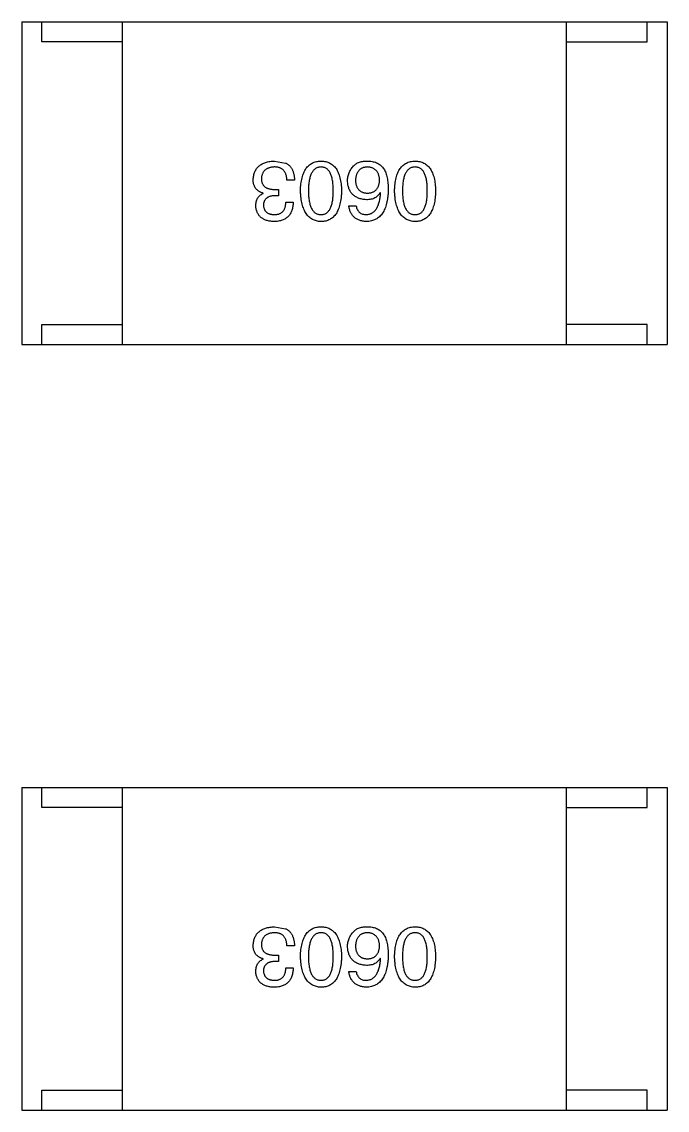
# Model space of a CAD drawing. Header units: inches. Extents: x -36 to 490, y -51 to 98.
# Drawn here: x 362.873 to 364.473, y -2.1 to 0.598 of the extents above; entities that cross this region are included whole.
import ezdxf

# ---------------------------------------------------------------- set-up
doc = ezdxf.new("R2010")
doc.units = ezdxf.units.IN
doc.header["$LTSCALE"] = 1.21
doc.header["$MEASUREMENT"] = 0
doc.layers.get('0').update_dxf_attribs({"linetype": 'CONTINUOUS'})

msp = doc.modelspace()

# ---------------------------------------------------------------- linework, layer by layer
at = {"color": 7, "linetype": 'Continuous'}
for p, q in [((362.8735, 0.5982), (362.8735, -0.2018)), ((362.8735, 0.5982), (364.4735, 0.5982)), ((362.9235, 0.5482), (362.9235, 0.5982)), ((363.1235, -0.2018), (363.1235, 0.5982)), ((364.2235, -0.2018), (364.2235, 0.5982)), ((364.4235, 0.5482), (364.4235, 0.5982)), ((364.4735, 0.5982), (364.4735, -0.2018)), ((363.1235, 0.5482), (362.9235, 0.5482)), ((364.2235, 0.5482), (364.4235, 0.5482)), ((363.5003, 0.2531), (363.5274, 0.2481)), ((363.5495, 0.2055), (363.5306, 0.2055)), ((363.4716, 0.1727), (363.4716, 0.1736)), ((363.5102, 0.167), (363.5003, 0.167)), ((363.5011, 0.1826), (363.5102, 0.1826)), ((363.5102, 0.1826), (363.5102, 0.167)), ((363.763, 0.1744), (363.7622, 0.1752)), ((363.5282, 0.1514), (363.5462, 0.1514)), ((363.6843, 0.1424), (363.7023, 0.1424)), ((362.9235, -0.2018), (362.9235, -0.1518)), ((362.9235, -0.1518), (363.1235, -0.1518)), ((364.4235, -0.1518), (364.2235, -0.1518)), ((364.4235, -0.2018), (364.4235, -0.1518)), ((362.8735, -0.2018), (364.4735, -0.2018)), ((362.8735, -1.2996), (362.8735, -2.0996)), ((362.8735, -1.2996), (364.4735, -1.2996)), ((362.9235, -1.3496), (362.9235, -1.2996)), ((363.1235, -2.0996), (363.1235, -1.2996)), ((364.2235, -2.0996), (364.2235, -1.2996)), ((364.4235, -1.3496), (364.4235, -1.2996)), ((364.4735, -1.2996), (364.4735, -2.0996)), ((363.1235, -1.3496), (362.9235, -1.3496)), ((364.2235, -1.3496), (364.4235, -1.3496)), ((363.5003, -1.6448), (363.5274, -1.6497)), ((363.5495, -1.6924), (363.5306, -1.6924)), ((363.4716, -1.7251), (363.4716, -1.7243)), ((363.5011, -1.7153), (363.5102, -1.7153)), ((363.5102, -1.7153), (363.5102, -1.7309)), ((363.763, -1.7235), (363.7622, -1.7227)), ((363.5102, -1.7309), (363.5003, -1.7309)), ((363.5282, -1.7464), (363.5462, -1.7464)), ((363.6843, -1.7555), (363.7023, -1.7555)), ((362.9235, -2.0996), (362.9235, -2.0496)), ((362.9235, -2.0496), (363.1235, -2.0496)), ((364.4235, -2.0496), (364.2235, -2.0496)), ((364.4235, -2.0996), (364.4235, -2.0496)), ((362.8735, -2.0996), (364.4735, -2.0996))]:
    msp.add_line(p, q, dxfattribs=at)
for points, knots in [([(363.447, 0.2072), (363.4472, 0.209), (363.4474, 0.2125), (363.4483, 0.2175), (363.4496, 0.2222), (363.4512, 0.2266), (363.4532, 0.2307), (363.4556, 0.2344), (363.4584, 0.2378), (363.4615, 0.2409), (363.4651, 0.2436), (363.469, 0.2459), (363.4733, 0.248), (363.478, 0.2497), (363.483, 0.251), (363.4885, 0.2521), (363.4943, 0.2528), (363.4983, 0.253), (363.5003, 0.2531)], [0, 0, 0, 0, 0.068236, 0.132937, 0.194125, 0.253174, 0.310181, 0.365986, 0.421096, 0.476216, 0.532352, 0.590232, 0.649824, 0.71274, 0.778406, 0.848058, 0.921922, 1, 1, 1, 1]), ([(363.5274, 0.2481), (363.5282, 0.2477), (363.53, 0.2469), (363.5324, 0.2454), (363.5347, 0.2437), (363.5368, 0.2418), (363.5387, 0.2398), (363.5405, 0.2376), (363.5421, 0.2351), (363.5436, 0.2326), (363.5449, 0.2298), (363.5461, 0.2269), (363.547, 0.2237), (363.5478, 0.2204), (363.5485, 0.217), (363.549, 0.2133), (363.5494, 0.2095), (363.5495, 0.2069), (363.5495, 0.2055)], [0, 0, 0, 0, 0.056906, 0.113264, 0.168825, 0.223843, 0.279195, 0.335267, 0.392098, 0.450414, 0.51054, 0.572219, 0.636652, 0.703156, 0.773102, 0.845505, 0.921063, 1, 1, 1, 1]), ([(363.5644, 0.1793), (363.5645, 0.1822), (363.5647, 0.188), (363.5655, 0.1962), (363.5666, 0.204), (363.5681, 0.2111), (363.57, 0.2177), (363.5722, 0.2238), (363.5748, 0.2293), (363.5778, 0.2342), (363.5812, 0.2386), (363.5849, 0.2424), (363.5891, 0.2456), (363.5936, 0.2483), (363.5985, 0.2503), (363.6038, 0.2519), (363.6094, 0.2528), (363.6133, 0.253), (363.6153, 0.2531)], [0, 0, 0, 0, 0.08769, 0.170218, 0.24749, 0.319818, 0.387758, 0.451391, 0.511445, 0.568185, 0.622681, 0.67526, 0.726746, 0.778428, 0.830764, 0.884397, 0.940866, 1, 1, 1, 1]), ([(363.6153, 0.2531), (363.6172, 0.253), (363.6211, 0.2528), (363.6268, 0.2519), (363.632, 0.2503), (363.6369, 0.2483), (363.6414, 0.2456), (363.6456, 0.2424), (363.6493, 0.2386), (363.6527, 0.2342), (363.6557, 0.2293), (363.6583, 0.2238), (363.6605, 0.2177), (363.6624, 0.2111), (363.6639, 0.204), (363.665, 0.1962), (363.6658, 0.188), (363.666, 0.1822), (363.6661, 0.1793)], [0, 0, 0, 0, 0.059135, 0.115606, 0.169241, 0.221578, 0.273261, 0.324749, 0.377329, 0.431642, 0.488541, 0.548597, 0.612232, 0.680174, 0.752504, 0.829777, 0.912307, 1, 1, 1, 1]), ([(363.6958, 0.2408), (363.6967, 0.2418), (363.6986, 0.244), (363.7021, 0.2465), (363.706, 0.2488), (363.7104, 0.2505), (363.7153, 0.2518), (363.7206, 0.2527), (363.7265, 0.2532), (363.7305, 0.2531), (363.7327, 0.2531)], [0, 0, 0, 0, 0.105033, 0.21147, 0.321511, 0.438526, 0.563605, 0.698055, 0.843218, 1, 1, 1, 1]), ([(363.7327, 0.2531), (363.7347, 0.2529), (363.7387, 0.2527), (363.7445, 0.2516), (363.75, 0.25), (363.755, 0.2478), (363.7597, 0.2451), (363.7639, 0.2417), (363.7679, 0.2379), (363.7701, 0.2349), (363.7712, 0.2334)], [0, 0, 0, 0, 0.137449, 0.267856, 0.393219, 0.514735, 0.63397, 0.753734, 0.874967, 1, 1, 1, 1]), ([(363.7976, 0.1793), (363.7977, 0.1822), (363.7979, 0.188), (363.7987, 0.1962), (363.7998, 0.204), (363.8013, 0.2111), (363.8031, 0.2177), (363.8054, 0.2238), (363.808, 0.2293), (363.811, 0.2342), (363.8143, 0.2386), (363.8181, 0.2424), (363.8222, 0.2456), (363.8268, 0.2483), (363.8317, 0.2503), (363.8369, 0.2519), (363.8425, 0.2528), (363.8464, 0.253), (363.8484, 0.2531)], [0, 0, 0, 0, 0.08769, 0.170218, 0.24749, 0.319818, 0.387758, 0.451391, 0.511445, 0.568185, 0.622681, 0.67526, 0.726746, 0.778428, 0.830764, 0.884397, 0.940866, 1, 1, 1, 1]), ([(363.8484, 0.2531), (363.8504, 0.253), (363.8543, 0.2528), (363.8599, 0.2519), (363.8652, 0.2503), (363.8701, 0.2483), (363.8746, 0.2456), (363.8787, 0.2424), (363.8825, 0.2386), (363.8858, 0.2342), (363.8888, 0.2293), (363.8914, 0.2238), (363.8937, 0.2177), (363.8955, 0.2111), (363.8971, 0.204), (363.8982, 0.1962), (363.8989, 0.188), (363.8991, 0.1822), (363.8992, 0.1793)], [0, 0, 0, 0, 0.059135, 0.115606, 0.169241, 0.221578, 0.273261, 0.324749, 0.377329, 0.431642, 0.488541, 0.548597, 0.612232, 0.680174, 0.752504, 0.829777, 0.912307, 1, 1, 1, 1]), ([(363.4995, 0.2383), (363.4983, 0.2382), (363.4959, 0.2381), (363.4924, 0.2375), (363.4892, 0.2368), (363.4862, 0.236), (363.4834, 0.2349), (363.4808, 0.2336), (363.4784, 0.2321), (363.4763, 0.2304), (363.4744, 0.2284), (363.4727, 0.2264), (363.4713, 0.224), (363.4701, 0.2215), (363.4691, 0.2189), (363.4683, 0.2159), (363.4678, 0.2129), (363.4676, 0.2107), (363.4675, 0.2096)], [0, 0, 0, 0, 0.076694, 0.149502, 0.218019, 0.283183, 0.345589, 0.405199, 0.462852, 0.519478, 0.575313, 0.630559, 0.687006, 0.744638, 0.804006, 0.866059, 0.931486, 1, 1, 1, 1]), ([(363.5306, 0.2055), (363.5306, 0.2068), (363.5305, 0.2094), (363.53, 0.2131), (363.5294, 0.2166), (363.5285, 0.2198), (363.5273, 0.2228), (363.5259, 0.2255), (363.5243, 0.2279), (363.5225, 0.2302), (363.5204, 0.2321), (363.5181, 0.2338), (363.5156, 0.2352), (363.5128, 0.2363), (363.5098, 0.2372), (363.5066, 0.2378), (363.5031, 0.2383), (363.5007, 0.2383), (363.4995, 0.2383)], [0, 0, 0, 0, 0.07723, 0.149593, 0.217944, 0.282232, 0.34411, 0.402297, 0.458791, 0.513966, 0.568538, 0.623291, 0.679957, 0.737243, 0.798142, 0.86118, 0.928728, 1, 1, 1, 1]), ([(363.6153, 0.2383), (363.614, 0.2382), (363.6115, 0.2381), (363.608, 0.2373), (363.6046, 0.2361), (363.6016, 0.2344), (363.5987, 0.2322), (363.5962, 0.2296), (363.5939, 0.2266), (363.5918, 0.2231), (363.5899, 0.2192), (363.5884, 0.2148), (363.5871, 0.21), (363.586, 0.2047), (363.5851, 0.199), (363.5845, 0.1928), (363.5842, 0.1862), (363.5841, 0.1816), (363.5841, 0.1793)], [0, 0, 0, 0, 0.050879, 0.099377, 0.146973, 0.193618, 0.240619, 0.289461, 0.34047, 0.395283, 0.453059, 0.515633, 0.582666, 0.655287, 0.732971, 0.815933, 0.905166, 1, 1, 1, 1]), ([(363.6456, 0.1793), (363.6456, 0.1817), (363.6455, 0.1863), (363.6451, 0.193), (363.6446, 0.1992), (363.6438, 0.205), (363.6427, 0.2103), (363.6414, 0.2152), (363.6399, 0.2196), (363.6381, 0.2235), (363.6361, 0.227), (363.6339, 0.23), (363.6313, 0.2326), (363.6286, 0.2347), (363.6256, 0.2363), (363.6224, 0.2375), (363.6189, 0.2382), (363.6165, 0.2383), (363.6153, 0.2383)], [0, 0, 0, 0, 0.096457, 0.187288, 0.27178, 0.350132, 0.423455, 0.491343, 0.554037, 0.612253, 0.666313, 0.717038, 0.764921, 0.811214, 0.856775, 0.902988, 0.950234, 1, 1, 1, 1]), ([(363.681, 0.2039), (363.6811, 0.2056), (363.6812, 0.2091), (363.6818, 0.2142), (363.683, 0.2191), (363.6846, 0.2238), (363.6867, 0.2283), (363.6892, 0.2327), (363.6923, 0.2369), (363.6946, 0.2395), (363.6958, 0.2408)], [0, 0, 0, 0, 0.12904, 0.253809, 0.377066, 0.499122, 0.621469, 0.744665, 0.870607, 1, 1, 1, 1]), ([(363.7294, 0.2383), (363.7283, 0.2382), (363.7261, 0.238), (363.723, 0.2375), (363.7201, 0.2367), (363.7174, 0.2357), (363.7149, 0.2344), (363.7126, 0.2329), (363.7105, 0.2311), (363.7086, 0.2291), (363.7069, 0.2269), (363.7054, 0.2244), (363.7041, 0.2217), (363.703, 0.2188), (363.7022, 0.2156), (363.7015, 0.2122), (363.7009, 0.2085), (363.7008, 0.206), (363.7007, 0.2047)], [0, 0, 0, 0, 0.066682, 0.130303, 0.190802, 0.248749, 0.30534, 0.361219, 0.415721, 0.471765, 0.528279, 0.586428, 0.64659, 0.710143, 0.776461, 0.846692, 0.921137, 1, 1, 1, 1]), ([(363.7605, 0.2055), (363.7604, 0.2068), (363.7603, 0.2093), (363.7597, 0.213), (363.759, 0.2164), (363.758, 0.2195), (363.7569, 0.2224), (363.7554, 0.2251), (363.7538, 0.2276), (363.7519, 0.2297), (363.7499, 0.2317), (363.7476, 0.2333), (363.7451, 0.2348), (363.7424, 0.236), (363.7394, 0.237), (363.7363, 0.2377), (363.7329, 0.2382), (363.7306, 0.2383), (363.7294, 0.2383)], [0, 0, 0, 0, 0.076467, 0.148148, 0.216496, 0.280559, 0.342274, 0.401168, 0.458322, 0.514073, 0.569257, 0.62465, 0.68124, 0.739113, 0.799947, 0.862804, 0.929597, 1, 1, 1, 1]), ([(363.7712, 0.2334), (363.772, 0.2318), (363.7738, 0.2286), (363.776, 0.2234), (363.7778, 0.2177), (363.7792, 0.2116), (363.7804, 0.205), (363.7812, 0.1979), (363.7818, 0.1904), (363.7818, 0.1852), (363.7818, 0.1826)], [0, 0, 0, 0, 0.101889, 0.209155, 0.322694, 0.442863, 0.569758, 0.70479, 0.848502, 1, 1, 1, 1]), ([(363.8484, 0.2383), (363.8472, 0.2382), (363.8447, 0.2381), (363.8411, 0.2373), (363.8378, 0.2361), (363.8347, 0.2344), (363.8319, 0.2322), (363.8293, 0.2296), (363.827, 0.2266), (363.8249, 0.2231), (363.8231, 0.2192), (363.8215, 0.2148), (363.8202, 0.21), (363.8191, 0.2047), (363.8183, 0.199), (363.8177, 0.1928), (363.8173, 0.1862), (363.8173, 0.1816), (363.8173, 0.1793)], [0, 0, 0, 0, 0.050879, 0.099377, 0.146973, 0.193618, 0.240619, 0.289461, 0.34047, 0.395283, 0.453059, 0.515633, 0.582666, 0.655287, 0.732971, 0.815933, 0.905166, 1, 1, 1, 1]), ([(363.8787, 0.1793), (363.8787, 0.1817), (363.8787, 0.1863), (363.8783, 0.193), (363.8777, 0.1992), (363.8769, 0.205), (363.8758, 0.2103), (363.8746, 0.2152), (363.873, 0.2196), (363.8713, 0.2235), (363.8693, 0.227), (363.867, 0.23), (363.8645, 0.2326), (363.8617, 0.2347), (363.8588, 0.2363), (363.8555, 0.2375), (363.852, 0.2382), (363.8496, 0.2383), (363.8484, 0.2383)], [0, 0, 0, 0, 0.096457, 0.187288, 0.27178, 0.350132, 0.423455, 0.491343, 0.554037, 0.612253, 0.666313, 0.717038, 0.764921, 0.811214, 0.856775, 0.902988, 0.950234, 1, 1, 1, 1]), ([(363.4716, 0.1736), (363.4706, 0.1739), (363.4687, 0.1745), (363.4659, 0.1756), (363.4633, 0.1769), (363.4609, 0.1784), (363.4587, 0.18), (363.4566, 0.1817), (363.4548, 0.1836), (363.4531, 0.1856), (363.4517, 0.1878), (363.4505, 0.1901), (363.4494, 0.1926), (363.4486, 0.1953), (363.4478, 0.198), (363.4474, 0.2009), (363.4471, 0.204), (363.4471, 0.2061), (363.447, 0.2072)], [0, 0, 0, 0, 0.069445, 0.136039, 0.200011, 0.261745, 0.322328, 0.381403, 0.438864, 0.496655, 0.554398, 0.612391, 0.672266, 0.733005, 0.79604, 0.861293, 0.928785, 1, 1, 1, 1]), ([(363.4675, 0.2096), (363.4676, 0.2085), (363.4676, 0.2064), (363.468, 0.2033), (363.4687, 0.2005), (363.4696, 0.1978), (363.4708, 0.1953), (363.4722, 0.1931), (363.4739, 0.1911), (363.4759, 0.1893), (363.4782, 0.1877), (363.4807, 0.1863), (363.4835, 0.1851), (363.4865, 0.1842), (363.4898, 0.1834), (363.4933, 0.183), (363.4972, 0.1826), (363.4998, 0.1826), (363.5011, 0.1826)], [0, 0, 0, 0, 0.066518, 0.129194, 0.188613, 0.245254, 0.300032, 0.353805, 0.407079, 0.461108, 0.516272, 0.574141, 0.634837, 0.699275, 0.767504, 0.840272, 0.917505, 1, 1, 1, 1]), ([(363.7277, 0.1572), (363.7259, 0.1573), (363.7224, 0.1577), (363.7172, 0.1585), (363.7124, 0.1597), (363.7079, 0.1612), (363.7038, 0.1631), (363.7, 0.1652), (363.6966, 0.1677), (363.6935, 0.1704), (363.6907, 0.1735), (363.6883, 0.1769), (363.6862, 0.1807), (363.6844, 0.1847), (363.6831, 0.1891), (363.682, 0.1937), (363.6813, 0.1987), (363.6811, 0.2021), (363.681, 0.2039)], [0, 0, 0, 0, 0.074228, 0.144548, 0.211288, 0.274576, 0.335162, 0.393915, 0.450599, 0.506657, 0.562409, 0.618617, 0.676096, 0.735061, 0.79654, 0.860906, 0.928473, 1, 1, 1, 1]), ([(363.7007, 0.2047), (363.7008, 0.2035), (363.7009, 0.2011), (363.7014, 0.1976), (363.7022, 0.1944), (363.7031, 0.1914), (363.7042, 0.1886), (363.7055, 0.1861), (363.7071, 0.1838), (363.7088, 0.1817), (363.7108, 0.1799), (363.713, 0.1783), (363.7154, 0.1769), (363.7179, 0.1757), (363.7207, 0.1748), (363.7237, 0.1742), (363.7269, 0.1737), (363.7291, 0.1736), (363.7302, 0.1736)], [0, 0, 0, 0, 0.076288, 0.14871, 0.216387, 0.281386, 0.342528, 0.402111, 0.4591, 0.514852, 0.569974, 0.625644, 0.682226, 0.740156, 0.800362, 0.863471, 0.930116, 1, 1, 1, 1]), ([(363.7302, 0.1736), (363.7314, 0.1736), (363.7336, 0.1737), (363.7369, 0.1742), (363.74, 0.1749), (363.7428, 0.1758), (363.7455, 0.1769), (363.7479, 0.1784), (363.7501, 0.18), (363.7521, 0.1819), (363.754, 0.184), (363.7555, 0.1864), (363.7569, 0.189), (363.7581, 0.1919), (363.759, 0.1949), (363.7598, 0.1983), (363.7603, 0.2018), (363.7604, 0.2043), (363.7605, 0.2055)], [0, 0, 0, 0, 0.070453, 0.136523, 0.199866, 0.260392, 0.318446, 0.374657, 0.430182, 0.485556, 0.541071, 0.598396, 0.657208, 0.718642, 0.783247, 0.851631, 0.923928, 1, 1, 1, 1]), ([(363.4536, 0.1416), (363.4536, 0.1434), (363.4537, 0.147), (363.4546, 0.1521), (363.456, 0.1567), (363.458, 0.1609), (363.4606, 0.1646), (363.4637, 0.1678), (363.4674, 0.1706), (363.4702, 0.172), (363.4716, 0.1727)], [0, 0, 0, 0, 0.143686, 0.277942, 0.40333, 0.521785, 0.638573, 0.755208, 0.874773, 1, 1, 1, 1]), ([(363.5003, 0.167), (363.4992, 0.167), (363.4971, 0.1669), (363.494, 0.1665), (363.4911, 0.1659), (363.4885, 0.1653), (363.486, 0.1644), (363.4837, 0.1633), (363.4817, 0.1621), (363.4798, 0.1607), (363.4782, 0.1591), (363.4767, 0.1573), (363.4755, 0.1554), (363.4744, 0.1533), (363.4736, 0.151), (363.473, 0.1486), (363.4726, 0.146), (363.4725, 0.1442), (363.4725, 0.1432)], [0, 0, 0, 0, 0.079415, 0.154091, 0.22508, 0.29186, 0.355026, 0.415127, 0.472418, 0.528511, 0.583551, 0.638361, 0.693547, 0.750023, 0.807857, 0.868401, 0.932259, 1, 1, 1, 1]), ([(363.6153, 0.1031), (363.6133, 0.1032), (363.6095, 0.1034), (363.6039, 0.1045), (363.5987, 0.1061), (363.5939, 0.1083), (363.5894, 0.1111), (363.5853, 0.1145), (363.5816, 0.1184), (363.5782, 0.123), (363.5752, 0.128), (363.5726, 0.1337), (363.5703, 0.1399), (363.5684, 0.1467), (363.5669, 0.154), (363.5657, 0.1619), (363.5648, 0.1704), (363.5646, 0.1763), (363.5644, 0.1793)], [0, 0, 0, 0, 0.057415, 0.112361, 0.16496, 0.216437, 0.267441, 0.318839, 0.371478, 0.426325, 0.483626, 0.544235, 0.608673, 0.677374, 0.750405, 0.828394, 0.911525, 1, 1, 1, 1]), ([(363.5841, 0.1793), (363.5841, 0.1769), (363.5842, 0.1723), (363.5845, 0.1656), (363.5851, 0.1594), (363.586, 0.1536), (363.5871, 0.1483), (363.5884, 0.1434), (363.59, 0.139), (363.5918, 0.1351), (363.5939, 0.1316), (363.5962, 0.1286), (363.5988, 0.126), (363.6016, 0.1239), (363.6046, 0.1223), (363.608, 0.1211), (363.6115, 0.1204), (363.614, 0.1203), (363.6153, 0.1203)], [0, 0, 0, 0, 0.095719, 0.185854, 0.269738, 0.347952, 0.420315, 0.487894, 0.550245, 0.608186, 0.662454, 0.713283, 0.761375, 0.808209, 0.854301, 0.901312, 0.949396, 1, 1, 1, 1]), ([(363.6153, 0.1203), (363.6165, 0.1203), (363.6189, 0.1204), (363.6224, 0.1211), (363.6256, 0.1223), (363.6286, 0.1239), (363.6313, 0.126), (363.6339, 0.1286), (363.6361, 0.1316), (363.6381, 0.1351), (363.6399, 0.139), (363.6414, 0.1434), (363.6427, 0.1483), (363.6438, 0.1536), (363.6446, 0.1594), (363.6451, 0.1656), (363.6455, 0.1723), (363.6456, 0.1769), (363.6456, 0.1793)], [0, 0, 0, 0, 0.049764, 0.097007, 0.143217, 0.188577, 0.235116, 0.282997, 0.333719, 0.387776, 0.445989, 0.508679, 0.576563, 0.649481, 0.728235, 0.812722, 0.903548, 1, 1, 1, 1]), ([(363.6661, 0.1793), (363.666, 0.1762), (363.6658, 0.1703), (363.665, 0.1618), (363.6639, 0.1538), (363.6624, 0.1464), (363.6605, 0.1396), (363.6583, 0.1333), (363.6557, 0.1276), (363.6527, 0.1226), (363.6493, 0.118), (363.6456, 0.1141), (363.6414, 0.1108), (363.6369, 0.108), (363.632, 0.1059), (363.6268, 0.1043), (363.6211, 0.1033), (363.6172, 0.1032), (363.6153, 0.1031)], [0, 0, 0, 0, 0.088823, 0.172287, 0.250296, 0.323438, 0.392244, 0.456221, 0.516635, 0.573871, 0.628, 0.680335, 0.731489, 0.782557, 0.834044, 0.886738, 0.942089, 1, 1, 1, 1]), ([(363.7818, 0.1826), (363.7817, 0.1794), (363.7816, 0.1733), (363.7807, 0.1645), (363.7796, 0.1562), (363.7779, 0.1485), (363.776, 0.1414), (363.7736, 0.135), (363.7708, 0.1291), (363.7676, 0.1238), (363.7641, 0.1191), (363.76, 0.115), (363.7556, 0.1114), (363.7508, 0.1085), (363.7456, 0.1062), (363.74, 0.1045), (363.734, 0.1034), (363.7299, 0.1032), (363.7277, 0.1031)], [0, 0, 0, 0, 0.087517, 0.169686, 0.246944, 0.319347, 0.387088, 0.450961, 0.511075, 0.567974, 0.622351, 0.675039, 0.726853, 0.778688, 0.83093, 0.884738, 0.941043, 1, 1, 1, 1]), ([(363.7622, 0.1752), (363.7613, 0.1738), (363.7596, 0.1709), (363.7564, 0.1672), (363.7528, 0.1641), (363.7487, 0.1615), (363.7441, 0.1596), (363.739, 0.1581), (363.7335, 0.1573), (363.7297, 0.1572), (363.7277, 0.1572)], [0, 0, 0, 0, 0.122276, 0.239997, 0.35611, 0.473903, 0.59404, 0.720428, 0.855383, 1, 1, 1, 1]), ([(363.7277, 0.1203), (363.729, 0.1204), (363.7316, 0.1206), (363.7353, 0.1214), (363.7387, 0.1226), (363.7419, 0.1242), (363.745, 0.1262), (363.7478, 0.1286), (363.7503, 0.1315), (363.7526, 0.1346), (363.7547, 0.1382), (363.7566, 0.1422), (363.7582, 0.1466), (363.7596, 0.1514), (363.7608, 0.1566), (363.7618, 0.1622), (363.7625, 0.1681), (363.7628, 0.1723), (363.763, 0.1744)], [0, 0, 0, 0, 0.054741, 0.107075, 0.158339, 0.208382, 0.258772, 0.310045, 0.362765, 0.417822, 0.475982, 0.537466, 0.602901, 0.673037, 0.747247, 0.826291, 0.910782, 1, 1, 1, 1]), ([(363.8484, 0.1031), (363.8465, 0.1032), (363.8426, 0.1034), (363.8371, 0.1045), (363.8319, 0.1061), (363.8271, 0.1083), (363.8226, 0.1111), (363.8185, 0.1145), (363.8148, 0.1184), (363.8114, 0.123), (363.8084, 0.128), (363.8057, 0.1337), (363.8035, 0.1399), (363.8016, 0.1467), (363.8, 0.154), (363.7988, 0.1619), (363.798, 0.1704), (363.7977, 0.1763), (363.7976, 0.1793)], [0, 0, 0, 0, 0.057415, 0.112361, 0.16496, 0.216437, 0.267441, 0.318839, 0.371478, 0.426325, 0.483626, 0.544235, 0.608673, 0.677374, 0.750405, 0.828394, 0.911525, 1, 1, 1, 1]), ([(363.8173, 0.1793), (363.8173, 0.1769), (363.8173, 0.1723), (363.8177, 0.1656), (363.8183, 0.1594), (363.8191, 0.1536), (363.8202, 0.1483), (363.8215, 0.1434), (363.8231, 0.139), (363.8249, 0.1351), (363.827, 0.1316), (363.8293, 0.1286), (363.8319, 0.126), (363.8347, 0.1239), (363.8378, 0.1223), (363.8411, 0.1211), (363.8447, 0.1204), (363.8472, 0.1203), (363.8484, 0.1203)], [0, 0, 0, 0, 0.095719, 0.185854, 0.269738, 0.347952, 0.420315, 0.487894, 0.550245, 0.608186, 0.662454, 0.713283, 0.761375, 0.808209, 0.854301, 0.901312, 0.949396, 1, 1, 1, 1]), ([(363.8484, 0.1203), (363.8496, 0.1203), (363.852, 0.1204), (363.8555, 0.1211), (363.8587, 0.1223), (363.8618, 0.1239), (363.8645, 0.126), (363.867, 0.1286), (363.8693, 0.1316), (363.8713, 0.1351), (363.873, 0.139), (363.8746, 0.1434), (363.8758, 0.1483), (363.8769, 0.1536), (363.8777, 0.1594), (363.8783, 0.1656), (363.8787, 0.1723), (363.8787, 0.1769), (363.8787, 0.1793)], [0, 0, 0, 0, 0.049764, 0.097007, 0.143217, 0.188577, 0.235116, 0.282997, 0.333719, 0.387776, 0.445989, 0.508679, 0.576563, 0.649481, 0.728235, 0.812722, 0.903548, 1, 1, 1, 1]), ([(363.8992, 0.1793), (363.8991, 0.1762), (363.8989, 0.1703), (363.8982, 0.1618), (363.8971, 0.1538), (363.8955, 0.1464), (363.8937, 0.1396), (363.8914, 0.1333), (363.8888, 0.1276), (363.8858, 0.1226), (363.8825, 0.118), (363.8787, 0.1141), (363.8746, 0.1108), (363.8701, 0.108), (363.8652, 0.1059), (363.8599, 0.1043), (363.8543, 0.1033), (363.8504, 0.1032), (363.8484, 0.1031)], [0, 0, 0, 0, 0.088823, 0.172287, 0.250296, 0.323438, 0.392244, 0.456221, 0.516635, 0.573871, 0.628, 0.680335, 0.731489, 0.782557, 0.834044, 0.886738, 0.942089, 1, 1, 1, 1]), ([(363.4987, 0.1031), (363.497, 0.1031), (363.4936, 0.1033), (363.4887, 0.104), (363.4842, 0.1048), (363.4799, 0.106), (363.476, 0.1074), (363.4724, 0.1092), (363.4691, 0.1112), (363.4661, 0.1134), (363.4634, 0.116), (363.461, 0.1189), (363.459, 0.122), (363.4573, 0.1254), (363.4559, 0.129), (363.4548, 0.133), (363.454, 0.1372), (363.4537, 0.1401), (363.4536, 0.1416)], [0, 0, 0, 0, 0.077845, 0.151584, 0.221397, 0.287366, 0.350104, 0.410398, 0.467998, 0.524388, 0.579979, 0.635152, 0.690917, 0.747936, 0.806661, 0.867861, 0.932479, 1, 1, 1, 1]), ([(363.4725, 0.1432), (363.4725, 0.1423), (363.4727, 0.1406), (363.4732, 0.1381), (363.4739, 0.1357), (363.4747, 0.1335), (363.4757, 0.1315), (363.477, 0.1296), (363.4784, 0.1279), (363.48, 0.1264), (363.4818, 0.125), (363.4838, 0.1238), (363.4859, 0.1228), (363.4883, 0.122), (363.4909, 0.1213), (363.4936, 0.1208), (363.4965, 0.1204), (363.4985, 0.1203), (363.4995, 0.1203)], [0, 0, 0, 0, 0.067655, 0.132224, 0.194132, 0.253145, 0.309858, 0.366002, 0.421361, 0.47702, 0.532632, 0.590536, 0.65067, 0.713258, 0.779588, 0.848803, 0.921949, 1, 1, 1, 1]), ([(363.5462, 0.1514), (363.5462, 0.1495), (363.546, 0.1458), (363.5454, 0.1404), (363.5444, 0.1353), (363.5431, 0.1306), (363.5413, 0.1263), (363.5392, 0.1223), (363.5368, 0.1187), (363.534, 0.1155), (363.5308, 0.1126), (363.5273, 0.1102), (363.5234, 0.108), (363.5191, 0.1063), (363.5145, 0.1049), (363.5095, 0.1039), (363.5042, 0.1032), (363.5006, 0.1031), (363.4987, 0.1031)], [0, 0, 0, 0, 0.074804, 0.144899, 0.211458, 0.274554, 0.334363, 0.392059, 0.448123, 0.503024, 0.558154, 0.613471, 0.670844, 0.729926, 0.792003, 0.857405, 0.926768, 1, 1, 1, 1]), ([(363.4995, 0.1203), (363.5006, 0.1203), (363.5028, 0.1203), (363.506, 0.1207), (363.509, 0.1213), (363.5117, 0.1222), (363.5143, 0.1232), (363.5166, 0.1246), (363.5188, 0.1262), (363.5207, 0.128), (363.5224, 0.1301), (363.5238, 0.1325), (363.5251, 0.135), (363.5262, 0.1378), (363.527, 0.1409), (363.5276, 0.1442), (363.528, 0.1477), (363.5281, 0.1502), (363.5282, 0.1514)], [0, 0, 0, 0, 0.069877, 0.136363, 0.198671, 0.257968, 0.315462, 0.370709, 0.425568, 0.479847, 0.535753, 0.592303, 0.651386, 0.713311, 0.778642, 0.84836, 0.921866, 1, 1, 1, 1]), ([(363.7277, 0.1031), (363.7261, 0.1032), (363.723, 0.1035), (363.7185, 0.1041), (363.7143, 0.1051), (363.7103, 0.1064), (363.7066, 0.1079), (363.7032, 0.1097), (363.7, 0.1117), (363.6971, 0.1141), (363.6946, 0.1167), (363.6923, 0.1196), (363.6902, 0.1227), (363.6885, 0.1261), (363.687, 0.1298), (363.6858, 0.1338), (363.6848, 0.138), (363.6845, 0.1409), (363.6843, 0.1424)], [0, 0, 0, 0, 0.073784, 0.144317, 0.211047, 0.274818, 0.336501, 0.395724, 0.453465, 0.510016, 0.566585, 0.622844, 0.680328, 0.739335, 0.800408, 0.863904, 0.93053, 1, 1, 1, 1]), ([(363.7023, 0.1424), (363.7027, 0.1407), (363.7034, 0.1373), (363.7053, 0.1328), (363.7077, 0.1289), (363.7106, 0.1257), (363.7141, 0.1232), (363.7182, 0.1215), (363.7228, 0.1204), (363.726, 0.1203), (363.7277, 0.1203)], [0, 0, 0, 0, 0.1439, 0.274233, 0.394478, 0.509388, 0.621911, 0.738504, 0.863414, 1, 1, 1, 1]), ([(363.447, -1.6907), (363.4472, -1.6889), (363.4474, -1.6854), (363.4483, -1.6804), (363.4496, -1.6757), (363.4512, -1.6713), (363.4532, -1.6672), (363.4556, -1.6635), (363.4584, -1.6601), (363.4615, -1.657), (363.4651, -1.6543), (363.469, -1.652), (363.4733, -1.6499), (363.478, -1.6482), (363.483, -1.6469), (363.4885, -1.6458), (363.4943, -1.6451), (363.4983, -1.6449), (363.5003, -1.6448)], [0, 0, 0, 0, 0.068236, 0.132937, 0.194125, 0.253174, 0.310181, 0.365986, 0.421096, 0.476216, 0.532352, 0.590232, 0.649824, 0.71274, 0.778406, 0.848058, 0.921922, 1, 1, 1, 1]), ([(363.5644, -1.7186), (363.5645, -1.7156), (363.5647, -1.7099), (363.5655, -1.7016), (363.5666, -1.6939), (363.5681, -1.6867), (363.57, -1.6801), (363.5722, -1.6741), (363.5748, -1.6686), (363.5778, -1.6637), (363.5812, -1.6593), (363.5849, -1.6555), (363.5891, -1.6523), (363.5936, -1.6496), (363.5985, -1.6476), (363.6038, -1.646), (363.6094, -1.6451), (363.6133, -1.6449), (363.6153, -1.6448)], [0, 0, 0, 0, 0.08769, 0.170218, 0.24749, 0.319818, 0.387758, 0.451391, 0.511445, 0.568185, 0.622681, 0.67526, 0.726746, 0.778428, 0.830764, 0.884397, 0.940866, 1, 1, 1, 1]), ([(363.6153, -1.6448), (363.6172, -1.6449), (363.6211, -1.6451), (363.6268, -1.646), (363.632, -1.6476), (363.6369, -1.6496), (363.6414, -1.6523), (363.6456, -1.6555), (363.6493, -1.6593), (363.6527, -1.6637), (363.6557, -1.6686), (363.6583, -1.6741), (363.6605, -1.6801), (363.6624, -1.6867), (363.6639, -1.6939), (363.665, -1.7016), (363.6658, -1.7099), (363.666, -1.7156), (363.6661, -1.7186)], [0, 0, 0, 0, 0.059135, 0.115606, 0.169241, 0.221578, 0.273261, 0.324749, 0.377329, 0.431642, 0.488541, 0.548597, 0.612232, 0.680174, 0.752504, 0.829777, 0.912307, 1, 1, 1, 1]), ([(363.6958, -1.6571), (363.6967, -1.656), (363.6986, -1.6539), (363.7021, -1.6513), (363.706, -1.6491), (363.7104, -1.6474), (363.7153, -1.646), (363.7206, -1.6452), (363.7265, -1.6447), (363.7305, -1.6448), (363.7327, -1.6448)], [0, 0, 0, 0, 0.105033, 0.21147, 0.321511, 0.438526, 0.563605, 0.698055, 0.843218, 1, 1, 1, 1]), ([(363.7327, -1.6448), (363.7347, -1.6449), (363.7387, -1.6452), (363.7445, -1.6463), (363.75, -1.6478), (363.755, -1.65), (363.7597, -1.6528), (363.7639, -1.6561), (363.7679, -1.66), (363.7701, -1.663), (363.7712, -1.6645)], [0, 0, 0, 0, 0.137449, 0.267856, 0.393219, 0.514735, 0.63397, 0.753734, 0.874967, 1, 1, 1, 1]), ([(363.7976, -1.7186), (363.7977, -1.7156), (363.7979, -1.7099), (363.7987, -1.7016), (363.7998, -1.6939), (363.8013, -1.6867), (363.8031, -1.6801), (363.8054, -1.6741), (363.808, -1.6686), (363.811, -1.6637), (363.8143, -1.6593), (363.8181, -1.6555), (363.8222, -1.6523), (363.8268, -1.6496), (363.8317, -1.6476), (363.8369, -1.646), (363.8425, -1.6451), (363.8464, -1.6449), (363.8484, -1.6448)], [0, 0, 0, 0, 0.08769, 0.170218, 0.24749, 0.319818, 0.387758, 0.451391, 0.511445, 0.568185, 0.622681, 0.67526, 0.726746, 0.778428, 0.830764, 0.884397, 0.940866, 1, 1, 1, 1]), ([(363.8484, -1.6448), (363.8504, -1.6449), (363.8543, -1.6451), (363.8599, -1.646), (363.8652, -1.6476), (363.8701, -1.6496), (363.8746, -1.6523), (363.8787, -1.6555), (363.8825, -1.6593), (363.8858, -1.6637), (363.8888, -1.6686), (363.8914, -1.6741), (363.8937, -1.6801), (363.8955, -1.6867), (363.8971, -1.6939), (363.8982, -1.7016), (363.8989, -1.7099), (363.8991, -1.7156), (363.8992, -1.7186)], [0, 0, 0, 0, 0.059135, 0.115606, 0.169241, 0.221578, 0.273261, 0.324749, 0.377329, 0.431642, 0.488541, 0.548597, 0.612232, 0.680174, 0.752504, 0.829777, 0.912307, 1, 1, 1, 1]), ([(363.4995, -1.6596), (363.4983, -1.6596), (363.4959, -1.6598), (363.4924, -1.6603), (363.4892, -1.661), (363.4862, -1.6619), (363.4834, -1.663), (363.4808, -1.6643), (363.4784, -1.6658), (363.4763, -1.6675), (363.4744, -1.6694), (363.4727, -1.6715), (363.4713, -1.6738), (363.4701, -1.6763), (363.4691, -1.679), (363.4683, -1.6819), (363.4678, -1.685), (363.4676, -1.6872), (363.4675, -1.6883)], [0, 0, 0, 0, 0.076694, 0.149502, 0.218019, 0.283183, 0.345589, 0.405199, 0.462852, 0.519478, 0.575313, 0.630559, 0.687006, 0.744638, 0.804006, 0.866059, 0.931486, 1, 1, 1, 1]), ([(363.5306, -1.6924), (363.5306, -1.691), (363.5305, -1.6885), (363.53, -1.6847), (363.5294, -1.6813), (363.5285, -1.678), (363.5273, -1.6751), (363.5259, -1.6724), (363.5243, -1.6699), (363.5225, -1.6677), (363.5204, -1.6658), (363.5181, -1.6641), (363.5156, -1.6627), (363.5128, -1.6616), (363.5098, -1.6607), (363.5066, -1.66), (363.5031, -1.6596), (363.5007, -1.6596), (363.4995, -1.6596)], [0, 0, 0, 0, 0.07723, 0.149593, 0.217944, 0.282232, 0.34411, 0.402297, 0.458791, 0.513966, 0.568538, 0.623291, 0.679957, 0.737243, 0.798142, 0.86118, 0.928728, 1, 1, 1, 1]), ([(363.5274, -1.6497), (363.5282, -1.6501), (363.53, -1.651), (363.5324, -1.6525), (363.5347, -1.6542), (363.5368, -1.6561), (363.5387, -1.6581), (363.5405, -1.6603), (363.5421, -1.6627), (363.5436, -1.6653), (363.5449, -1.6681), (363.5461, -1.671), (363.547, -1.6741), (363.5478, -1.6774), (363.5485, -1.6809), (363.549, -1.6846), (363.5494, -1.6884), (363.5495, -1.691), (363.5495, -1.6924)], [0, 0, 0, 0, 0.056906, 0.113264, 0.168825, 0.223843, 0.279195, 0.335267, 0.392098, 0.450414, 0.51054, 0.572219, 0.636652, 0.703156, 0.773102, 0.845505, 0.921063, 1, 1, 1, 1]), ([(363.6153, -1.6596), (363.614, -1.6596), (363.6115, -1.6598), (363.608, -1.6606), (363.6046, -1.6618), (363.6016, -1.6635), (363.5987, -1.6656), (363.5962, -1.6682), (363.5939, -1.6713), (363.5918, -1.6748), (363.5899, -1.6787), (363.5884, -1.6831), (363.5871, -1.6879), (363.586, -1.6932), (363.5851, -1.6989), (363.5845, -1.7051), (363.5842, -1.7117), (363.5841, -1.7162), (363.5841, -1.7186)], [0, 0, 0, 0, 0.050879, 0.099377, 0.146973, 0.193618, 0.240619, 0.289461, 0.34047, 0.395283, 0.453059, 0.515633, 0.582666, 0.655287, 0.732971, 0.815933, 0.905166, 1, 1, 1, 1]), ([(363.6456, -1.7186), (363.6456, -1.7162), (363.6455, -1.7116), (363.6451, -1.7049), (363.6446, -1.6987), (363.6438, -1.6929), (363.6427, -1.6876), (363.6414, -1.6827), (363.6399, -1.6783), (363.6381, -1.6744), (363.6361, -1.6709), (363.6339, -1.6679), (363.6313, -1.6653), (363.6286, -1.6632), (363.6256, -1.6615), (363.6224, -1.6604), (363.6189, -1.6597), (363.6165, -1.6596), (363.6153, -1.6596)], [0, 0, 0, 0, 0.096457, 0.187288, 0.27178, 0.350132, 0.423455, 0.491343, 0.554037, 0.612253, 0.666313, 0.717038, 0.764921, 0.811214, 0.856775, 0.902988, 0.950234, 1, 1, 1, 1]), ([(363.681, -1.694), (363.6811, -1.6922), (363.6812, -1.6888), (363.6818, -1.6837), (363.683, -1.6788), (363.6846, -1.6741), (363.6867, -1.6695), (363.6892, -1.6652), (363.6923, -1.661), (363.6946, -1.6584), (363.6958, -1.6571)], [0, 0, 0, 0, 0.12904, 0.253809, 0.377066, 0.499122, 0.621469, 0.744665, 0.870607, 1, 1, 1, 1]), ([(363.7294, -1.6596), (363.7283, -1.6597), (363.7261, -1.6598), (363.723, -1.6604), (363.7201, -1.6612), (363.7174, -1.6622), (363.7149, -1.6635), (363.7126, -1.665), (363.7105, -1.6668), (363.7086, -1.6688), (363.7069, -1.671), (363.7054, -1.6735), (363.7041, -1.6762), (363.703, -1.6791), (363.7022, -1.6823), (363.7015, -1.6857), (363.7009, -1.6894), (363.7008, -1.6919), (363.7007, -1.6932)], [0, 0, 0, 0, 0.066682, 0.130303, 0.190802, 0.248749, 0.30534, 0.361219, 0.415721, 0.471765, 0.528279, 0.586428, 0.64659, 0.710143, 0.776461, 0.846692, 0.921137, 1, 1, 1, 1]), ([(363.7605, -1.6924), (363.7604, -1.6911), (363.7603, -1.6885), (363.7597, -1.6849), (363.759, -1.6815), (363.758, -1.6783), (363.7569, -1.6754), (363.7554, -1.6728), (363.7538, -1.6703), (363.7519, -1.6682), (363.7499, -1.6662), (363.7476, -1.6645), (363.7451, -1.663), (363.7424, -1.6619), (363.7394, -1.6609), (363.7363, -1.6602), (363.7329, -1.6597), (363.7306, -1.6596), (363.7294, -1.6596)], [0, 0, 0, 0, 0.076467, 0.148148, 0.216496, 0.280559, 0.342274, 0.401168, 0.458322, 0.514073, 0.569257, 0.62465, 0.68124, 0.739113, 0.799947, 0.862804, 0.929597, 1, 1, 1, 1]), ([(363.7712, -1.6645), (363.772, -1.666), (363.7738, -1.6693), (363.776, -1.6745), (363.7778, -1.6802), (363.7792, -1.6863), (363.7804, -1.6929), (363.7812, -1.7), (363.7818, -1.7075), (363.7818, -1.7126), (363.7818, -1.7153)], [0, 0, 0, 0, 0.101889, 0.209155, 0.322694, 0.442863, 0.569758, 0.70479, 0.848502, 1, 1, 1, 1]), ([(363.8484, -1.6596), (363.8472, -1.6596), (363.8447, -1.6598), (363.8411, -1.6606), (363.8378, -1.6618), (363.8347, -1.6635), (363.8319, -1.6656), (363.8293, -1.6682), (363.827, -1.6713), (363.8249, -1.6748), (363.8231, -1.6787), (363.8215, -1.6831), (363.8202, -1.6879), (363.8191, -1.6932), (363.8183, -1.6989), (363.8177, -1.7051), (363.8173, -1.7117), (363.8173, -1.7162), (363.8173, -1.7186)], [0, 0, 0, 0, 0.050879, 0.099377, 0.146973, 0.193618, 0.240619, 0.289461, 0.34047, 0.395283, 0.453059, 0.515633, 0.582666, 0.655287, 0.732971, 0.815933, 0.905166, 1, 1, 1, 1]), ([(363.8787, -1.7186), (363.8787, -1.7162), (363.8787, -1.7116), (363.8783, -1.7049), (363.8777, -1.6987), (363.8769, -1.6929), (363.8758, -1.6876), (363.8746, -1.6827), (363.873, -1.6783), (363.8713, -1.6744), (363.8693, -1.6709), (363.867, -1.6679), (363.8645, -1.6653), (363.8617, -1.6632), (363.8588, -1.6615), (363.8555, -1.6604), (363.852, -1.6597), (363.8496, -1.6596), (363.8484, -1.6596)], [0, 0, 0, 0, 0.096457, 0.187288, 0.27178, 0.350132, 0.423455, 0.491343, 0.554037, 0.612253, 0.666313, 0.717038, 0.764921, 0.811214, 0.856775, 0.902988, 0.950234, 1, 1, 1, 1]), ([(363.4716, -1.7243), (363.4706, -1.724), (363.4687, -1.7234), (363.4659, -1.7223), (363.4633, -1.7209), (363.4609, -1.7195), (363.4587, -1.7179), (363.4566, -1.7162), (363.4548, -1.7143), (363.4531, -1.7123), (363.4517, -1.7101), (363.4505, -1.7077), (363.4494, -1.7053), (363.4486, -1.7026), (363.4478, -1.6999), (363.4474, -1.6969), (363.4471, -1.6939), (363.4471, -1.6918), (363.447, -1.6907)], [0, 0, 0, 0, 0.069445, 0.136039, 0.200011, 0.261745, 0.322328, 0.381403, 0.438864, 0.496655, 0.554398, 0.612391, 0.672266, 0.733005, 0.79604, 0.861293, 0.928785, 1, 1, 1, 1]), ([(363.4675, -1.6883), (363.4676, -1.6893), (363.4676, -1.6915), (363.468, -1.6946), (363.4687, -1.6974), (363.4696, -1.7001), (363.4708, -1.7025), (363.4722, -1.7048), (363.4739, -1.7068), (363.4759, -1.7086), (363.4782, -1.7102), (363.4807, -1.7116), (363.4835, -1.7127), (363.4865, -1.7137), (363.4898, -1.7144), (363.4933, -1.7149), (363.4972, -1.7153), (363.4998, -1.7153), (363.5011, -1.7153)], [0, 0, 0, 0, 0.066518, 0.129194, 0.188613, 0.245254, 0.300032, 0.353805, 0.407079, 0.461108, 0.516272, 0.574141, 0.634837, 0.699275, 0.767504, 0.840272, 0.917505, 1, 1, 1, 1]), ([(363.7277, -1.7407), (363.7259, -1.7405), (363.7224, -1.7402), (363.7172, -1.7393), (363.7124, -1.7382), (363.7079, -1.7366), (363.7038, -1.7348), (363.7, -1.7327), (363.6966, -1.7302), (363.6935, -1.7274), (363.6907, -1.7244), (363.6883, -1.7209), (363.6862, -1.7172), (363.6844, -1.7132), (363.6831, -1.7088), (363.682, -1.7042), (363.6813, -1.6992), (363.6811, -1.6958), (363.681, -1.694)], [0, 0, 0, 0, 0.074228, 0.144548, 0.211288, 0.274576, 0.335162, 0.393915, 0.450599, 0.506657, 0.562409, 0.618617, 0.676096, 0.735061, 0.79654, 0.860906, 0.928473, 1, 1, 1, 1]), ([(363.7007, -1.6932), (363.7008, -1.6944), (363.7009, -1.6968), (363.7014, -1.7002), (363.7022, -1.7035), (363.7031, -1.7065), (363.7042, -1.7092), (363.7055, -1.7118), (363.7071, -1.7141), (363.7088, -1.7162), (363.7108, -1.718), (363.713, -1.7196), (363.7154, -1.721), (363.7179, -1.7221), (363.7207, -1.723), (363.7237, -1.7237), (363.7269, -1.7242), (363.7291, -1.7243), (363.7302, -1.7243)], [0, 0, 0, 0, 0.076288, 0.14871, 0.216387, 0.281386, 0.342528, 0.402111, 0.4591, 0.514852, 0.569974, 0.625644, 0.682226, 0.740156, 0.800362, 0.863471, 0.930116, 1, 1, 1, 1]), ([(363.7302, -1.7243), (363.7314, -1.7243), (363.7336, -1.7242), (363.7369, -1.7237), (363.74, -1.723), (363.7428, -1.7221), (363.7455, -1.7209), (363.7479, -1.7195), (363.7501, -1.7178), (363.7521, -1.7159), (363.754, -1.7138), (363.7555, -1.7114), (363.7569, -1.7088), (363.7581, -1.706), (363.759, -1.7029), (363.7598, -1.6996), (363.7603, -1.6961), (363.7604, -1.6936), (363.7605, -1.6924)], [0, 0, 0, 0, 0.070453, 0.136523, 0.199866, 0.260392, 0.318446, 0.374657, 0.430182, 0.485556, 0.541071, 0.598396, 0.657208, 0.718642, 0.783247, 0.851631, 0.923928, 1, 1, 1, 1]), ([(363.4536, -1.7563), (363.4536, -1.7545), (363.4537, -1.7509), (363.4546, -1.7458), (363.456, -1.7412), (363.458, -1.737), (363.4606, -1.7333), (363.4637, -1.73), (363.4674, -1.7273), (363.4702, -1.7259), (363.4716, -1.7251)], [0, 0, 0, 0, 0.143686, 0.277942, 0.40333, 0.521785, 0.638573, 0.755208, 0.874773, 1, 1, 1, 1]), ([(363.6153, -1.7948), (363.6133, -1.7947), (363.6095, -1.7945), (363.6039, -1.7934), (363.5987, -1.7917), (363.5939, -1.7895), (363.5894, -1.7868), (363.5853, -1.7834), (363.5816, -1.7794), (363.5782, -1.7749), (363.5752, -1.7698), (363.5726, -1.7642), (363.5703, -1.758), (363.5684, -1.7512), (363.5669, -1.7438), (363.5657, -1.7359), (363.5648, -1.7275), (363.5646, -1.7216), (363.5644, -1.7186)], [0, 0, 0, 0, 0.057415, 0.112361, 0.16496, 0.216437, 0.267441, 0.318839, 0.371478, 0.426325, 0.483626, 0.544235, 0.608673, 0.677374, 0.750405, 0.828394, 0.911525, 1, 1, 1, 1]), ([(363.5841, -1.7186), (363.5841, -1.721), (363.5842, -1.7256), (363.5845, -1.7323), (363.5851, -1.7385), (363.586, -1.7443), (363.5871, -1.7496), (363.5884, -1.7545), (363.59, -1.7588), (363.5918, -1.7628), (363.5939, -1.7663), (363.5962, -1.7693), (363.5988, -1.7719), (363.6016, -1.774), (363.6046, -1.7756), (363.608, -1.7768), (363.6115, -1.7775), (363.614, -1.7775), (363.6153, -1.7776)], [0, 0, 0, 0, 0.095719, 0.185854, 0.269738, 0.347952, 0.420315, 0.487894, 0.550245, 0.608186, 0.662454, 0.713283, 0.761375, 0.808209, 0.854301, 0.901312, 0.949396, 1, 1, 1, 1]), ([(363.6153, -1.7776), (363.6165, -1.7775), (363.6189, -1.7775), (363.6224, -1.7768), (363.6256, -1.7756), (363.6286, -1.774), (363.6313, -1.7719), (363.6339, -1.7693), (363.6361, -1.7663), (363.6381, -1.7628), (363.6399, -1.7588), (363.6414, -1.7545), (363.6427, -1.7496), (363.6438, -1.7443), (363.6446, -1.7385), (363.6451, -1.7323), (363.6455, -1.7256), (363.6456, -1.721), (363.6456, -1.7186)], [0, 0, 0, 0, 0.049764, 0.097007, 0.143217, 0.188577, 0.235116, 0.282997, 0.333719, 0.387776, 0.445989, 0.508679, 0.576563, 0.649481, 0.728235, 0.812722, 0.903548, 1, 1, 1, 1]), ([(363.6661, -1.7186), (363.666, -1.7216), (363.6658, -1.7275), (363.665, -1.7361), (363.6639, -1.7441), (363.6624, -1.7515), (363.6605, -1.7583), (363.6583, -1.7646), (363.6557, -1.7702), (363.6527, -1.7753), (363.6493, -1.7798), (363.6456, -1.7838), (363.6414, -1.7871), (363.6369, -1.7899), (363.632, -1.792), (363.6268, -1.7936), (363.6211, -1.7945), (363.6172, -1.7947), (363.6153, -1.7948)], [0, 0, 0, 0, 0.088823, 0.172287, 0.250296, 0.323438, 0.392244, 0.456221, 0.516635, 0.573871, 0.628, 0.680335, 0.731489, 0.782557, 0.834044, 0.886738, 0.942089, 1, 1, 1, 1]), ([(363.7818, -1.7153), (363.7817, -1.7185), (363.7816, -1.7246), (363.7807, -1.7334), (363.7796, -1.7417), (363.7779, -1.7493), (363.776, -1.7564), (363.7736, -1.7629), (363.7708, -1.7688), (363.7676, -1.7741), (363.7641, -1.7788), (363.76, -1.7829), (363.7556, -1.7864), (363.7508, -1.7893), (363.7456, -1.7916), (363.74, -1.7933), (363.734, -1.7944), (363.7299, -1.7947), (363.7277, -1.7948)], [0, 0, 0, 0, 0.087517, 0.169686, 0.246944, 0.319347, 0.387088, 0.450961, 0.511075, 0.567974, 0.622351, 0.675039, 0.726853, 0.778688, 0.83093, 0.884738, 0.941043, 1, 1, 1, 1]), ([(363.7622, -1.7227), (363.7613, -1.7241), (363.7596, -1.7269), (363.7564, -1.7306), (363.7528, -1.7338), (363.7487, -1.7363), (363.7441, -1.7383), (363.739, -1.7397), (363.7335, -1.7406), (363.7297, -1.7407), (363.7277, -1.7407)], [0, 0, 0, 0, 0.122276, 0.239997, 0.35611, 0.473903, 0.59404, 0.720428, 0.855383, 1, 1, 1, 1]), ([(363.7277, -1.7776), (363.729, -1.7775), (363.7316, -1.7773), (363.7353, -1.7764), (363.7387, -1.7753), (363.7419, -1.7736), (363.745, -1.7717), (363.7478, -1.7692), (363.7503, -1.7664), (363.7526, -1.7633), (363.7547, -1.7596), (363.7566, -1.7556), (363.7582, -1.7512), (363.7596, -1.7465), (363.7608, -1.7413), (363.7618, -1.7357), (363.7625, -1.7297), (363.7628, -1.7256), (363.763, -1.7235)], [0, 0, 0, 0, 0.054741, 0.107075, 0.158339, 0.208382, 0.258772, 0.310045, 0.362765, 0.417822, 0.475982, 0.537466, 0.602901, 0.673037, 0.747247, 0.826291, 0.910782, 1, 1, 1, 1]), ([(363.8484, -1.7948), (363.8465, -1.7947), (363.8426, -1.7945), (363.8371, -1.7934), (363.8319, -1.7917), (363.8271, -1.7895), (363.8226, -1.7868), (363.8185, -1.7834), (363.8148, -1.7794), (363.8114, -1.7749), (363.8084, -1.7698), (363.8057, -1.7642), (363.8035, -1.758), (363.8016, -1.7512), (363.8, -1.7438), (363.7988, -1.7359), (363.798, -1.7275), (363.7977, -1.7216), (363.7976, -1.7186)], [0, 0, 0, 0, 0.057415, 0.112361, 0.16496, 0.216437, 0.267441, 0.318839, 0.371478, 0.426325, 0.483626, 0.544235, 0.608673, 0.677374, 0.750405, 0.828394, 0.911525, 1, 1, 1, 1]), ([(363.8173, -1.7186), (363.8173, -1.721), (363.8173, -1.7256), (363.8177, -1.7323), (363.8183, -1.7385), (363.8191, -1.7443), (363.8202, -1.7496), (363.8215, -1.7545), (363.8231, -1.7588), (363.8249, -1.7628), (363.827, -1.7663), (363.8293, -1.7693), (363.8319, -1.7719), (363.8347, -1.774), (363.8378, -1.7756), (363.8411, -1.7768), (363.8447, -1.7775), (363.8472, -1.7775), (363.8484, -1.7776)], [0, 0, 0, 0, 0.095719, 0.185854, 0.269738, 0.347952, 0.420315, 0.487894, 0.550245, 0.608186, 0.662454, 0.713283, 0.761375, 0.808209, 0.854301, 0.901312, 0.949396, 1, 1, 1, 1]), ([(363.8484, -1.7776), (363.8496, -1.7775), (363.852, -1.7775), (363.8555, -1.7768), (363.8587, -1.7756), (363.8618, -1.774), (363.8645, -1.7719), (363.867, -1.7693), (363.8693, -1.7663), (363.8713, -1.7628), (363.873, -1.7588), (363.8746, -1.7545), (363.8758, -1.7496), (363.8769, -1.7443), (363.8777, -1.7385), (363.8783, -1.7323), (363.8787, -1.7256), (363.8787, -1.721), (363.8787, -1.7186)], [0, 0, 0, 0, 0.049764, 0.097007, 0.143217, 0.188577, 0.235116, 0.282997, 0.333719, 0.387776, 0.445989, 0.508679, 0.576563, 0.649481, 0.728235, 0.812722, 0.903548, 1, 1, 1, 1]), ([(363.8992, -1.7186), (363.8991, -1.7216), (363.8989, -1.7275), (363.8982, -1.7361), (363.8971, -1.7441), (363.8955, -1.7515), (363.8937, -1.7583), (363.8914, -1.7646), (363.8888, -1.7702), (363.8858, -1.7753), (363.8825, -1.7798), (363.8787, -1.7838), (363.8746, -1.7871), (363.8701, -1.7899), (363.8652, -1.792), (363.8599, -1.7936), (363.8543, -1.7945), (363.8504, -1.7947), (363.8484, -1.7948)], [0, 0, 0, 0, 0.088823, 0.172287, 0.250296, 0.323438, 0.392244, 0.456221, 0.516635, 0.573871, 0.628, 0.680335, 0.731489, 0.782557, 0.834044, 0.886738, 0.942089, 1, 1, 1, 1]), ([(363.5003, -1.7309), (363.4992, -1.7309), (363.4971, -1.731), (363.494, -1.7314), (363.4911, -1.7319), (363.4885, -1.7326), (363.486, -1.7335), (363.4837, -1.7346), (363.4817, -1.7358), (363.4798, -1.7372), (363.4782, -1.7388), (363.4767, -1.7405), (363.4755, -1.7425), (363.4744, -1.7446), (363.4736, -1.7468), (363.473, -1.7493), (363.4726, -1.7519), (363.4725, -1.7537), (363.4725, -1.7546)], [0, 0, 0, 0, 0.079415, 0.154091, 0.22508, 0.29186, 0.355026, 0.415127, 0.472418, 0.528511, 0.583551, 0.638361, 0.693547, 0.750023, 0.807857, 0.868401, 0.932259, 1, 1, 1, 1]), ([(363.5462, -1.7464), (363.5462, -1.7484), (363.546, -1.7521), (363.5454, -1.7575), (363.5444, -1.7626), (363.5431, -1.7673), (363.5413, -1.7716), (363.5392, -1.7755), (363.5368, -1.7791), (363.534, -1.7824), (363.5308, -1.7852), (363.5273, -1.7877), (363.5234, -1.7898), (363.5191, -1.7916), (363.5145, -1.793), (363.5095, -1.7939), (363.5042, -1.7946), (363.5006, -1.7948), (363.4987, -1.7948)], [0, 0, 0, 0, 0.074804, 0.144899, 0.211458, 0.274554, 0.334363, 0.392059, 0.448123, 0.503024, 0.558154, 0.613471, 0.670844, 0.729926, 0.792003, 0.857405, 0.926768, 1, 1, 1, 1]), ([(363.4995, -1.7776), (363.5006, -1.7776), (363.5028, -1.7775), (363.506, -1.7772), (363.509, -1.7766), (363.5117, -1.7757), (363.5143, -1.7746), (363.5166, -1.7733), (363.5188, -1.7717), (363.5207, -1.7698), (363.5224, -1.7678), (363.5238, -1.7654), (363.5251, -1.7629), (363.5262, -1.76), (363.527, -1.757), (363.5276, -1.7537), (363.528, -1.7501), (363.5281, -1.7477), (363.5282, -1.7464)], [0, 0, 0, 0, 0.069877, 0.136363, 0.198671, 0.257968, 0.315462, 0.370709, 0.425568, 0.479847, 0.535753, 0.592303, 0.651386, 0.713311, 0.778642, 0.84836, 0.921866, 1, 1, 1, 1]), ([(363.4987, -1.7948), (363.497, -1.7947), (363.4936, -1.7946), (363.4887, -1.7939), (363.4842, -1.793), (363.4799, -1.7918), (363.476, -1.7904), (363.4724, -1.7887), (363.4691, -1.7867), (363.4661, -1.7844), (363.4634, -1.7819), (363.461, -1.779), (363.459, -1.7759), (363.4573, -1.7725), (363.4559, -1.7689), (363.4548, -1.7649), (363.454, -1.7607), (363.4537, -1.7578), (363.4536, -1.7563)], [0, 0, 0, 0, 0.077845, 0.151584, 0.221397, 0.287366, 0.350104, 0.410398, 0.467998, 0.524388, 0.579979, 0.635152, 0.690917, 0.747936, 0.806661, 0.867861, 0.932479, 1, 1, 1, 1]), ([(363.4725, -1.7546), (363.4725, -1.7555), (363.4727, -1.7573), (363.4732, -1.7598), (363.4739, -1.7622), (363.4747, -1.7644), (363.4757, -1.7664), (363.477, -1.7683), (363.4784, -1.77), (363.48, -1.7715), (363.4818, -1.7729), (363.4838, -1.774), (363.4859, -1.7751), (363.4883, -1.7759), (363.4909, -1.7766), (363.4936, -1.7771), (363.4965, -1.7775), (363.4985, -1.7776), (363.4995, -1.7776)], [0, 0, 0, 0, 0.067655, 0.132224, 0.194132, 0.253145, 0.309858, 0.366002, 0.421361, 0.47702, 0.532632, 0.590536, 0.65067, 0.713258, 0.779588, 0.848803, 0.921949, 1, 1, 1, 1]), ([(363.7277, -1.7948), (363.7261, -1.7947), (363.723, -1.7944), (363.7185, -1.7937), (363.7143, -1.7928), (363.7103, -1.7915), (363.7066, -1.79), (363.7032, -1.7882), (363.7, -1.7861), (363.6971, -1.7838), (363.6946, -1.7812), (363.6923, -1.7783), (363.6902, -1.7752), (363.6885, -1.7718), (363.687, -1.7681), (363.6858, -1.7641), (363.6848, -1.7599), (363.6845, -1.757), (363.6843, -1.7555)], [0, 0, 0, 0, 0.073784, 0.144317, 0.211047, 0.274818, 0.336501, 0.395724, 0.453465, 0.510016, 0.566585, 0.622844, 0.680328, 0.739335, 0.800408, 0.863904, 0.93053, 1, 1, 1, 1]), ([(363.7023, -1.7555), (363.7027, -1.7572), (363.7034, -1.7605), (363.7053, -1.7651), (363.7077, -1.769), (363.7106, -1.7722), (363.7141, -1.7746), (363.7182, -1.7764), (363.7228, -1.7774), (363.726, -1.7775), (363.7277, -1.7776)], [0, 0, 0, 0, 0.1439, 0.274233, 0.394478, 0.509388, 0.621911, 0.738504, 0.863414, 1, 1, 1, 1])]:
    msp.add_open_spline(points, degree=3, knots=knots, dxfattribs=at)

doc.saveas('drawing.dxf')
